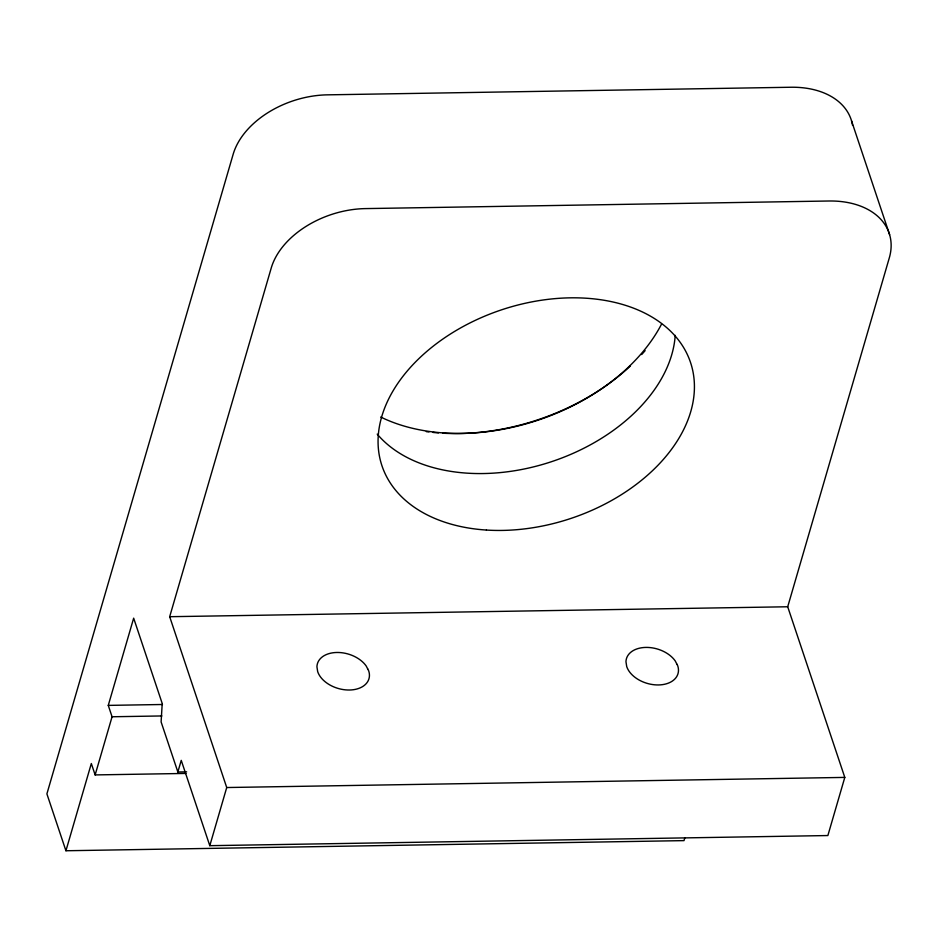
<?xml version="1.0" encoding="UTF-8"?>
<svg xmlns="http://www.w3.org/2000/svg" width="938" height="938" viewBox="0 0 938 938"><rect width="100%" height="100%" fill="white"/><g stroke="black" fill="none" stroke-linecap="round" stroke-linejoin="round"><path stroke-width="1.41" d="M684.822 837.81L684.013 840.624L65.93 850.754L91.326 763.532L95.137 774.917L185.947 773.428M95.137 774.917L112.068 716.761L108.269 705.388L133.665 618.165L162.215 703.488L161.113 721.943L177.857 771.997L186.65 771.845M209.795 845.677L226.726 787.533L169.684 616.7L271.234 268.01A81.348 54.955 -18.5 0 1 365.421 208.599L828.981 201.002A81.348 54.955 -18.5 0 1 889.306 257.88L787.709 606.769L844.798 777.403L827.867 835.547L209.795 845.677L181.245 760.366L177.857 771.997M169.684 616.7L787.709 606.769M108.269 705.388L162.462 704.497M112.068 716.761L161.864 715.952M226.726 787.533L844.798 777.403M851.54 120.873L889.599 234.629M65.93 850.754L46.9 793.876L233.163 154.254A81.348 54.955 -18.5 0 1 327.362 94.844L790.922 87.246A81.348 54.955 -18.5 0 1 852.56 125.305M661.56 324.079A179.791 121.459 -18.5 0 1 380.699 417.023M645.121 350.636A186.299 125.856 -18.5 0 1 641.651 354.564M630.371 365.996A186.299 125.856 -18.5 0 1 442.595 433.192M438.468 432.922A186.299 125.856 -18.5 0 1 433.016 432.43M428.971 431.972A186.299 125.856 -18.5 0 1 426.298 431.632M675.219 335.358A162.708 109.922 -18.5 0 1 551.438 461.707A162.708 109.922 -18.5 0 1 377.217 434.118M367.684 668.864L366.183 665.98A26.85 17.928 16.2 0 0 336.894 652.473A26.85 17.928 16.2 0 0 316.927 666.789L317.689 671.667A26.85 17.928 16.2 0 0 349.464 690.016A26.85 17.928 16.2 0 0 368.681 670.822L367.684 668.864M676.966 664.303L675.219 660.915A26.85 17.928 16.2 0 0 645.942 647.408A26.85 17.928 16.2 0 0 625.963 661.724L626.725 666.601A26.85 17.928 16.2 0 0 658.499 684.951A26.85 17.928 16.2 0 0 677.717 665.757L676.966 664.303M486.412 530.052A162.708 109.922 -18.5 0 0 691.177 364.519A162.708 109.922 -18.5 0 0 431.14 347.822A162.708 109.922 -18.5 0 0 486.412 530.052"/></g></svg>
